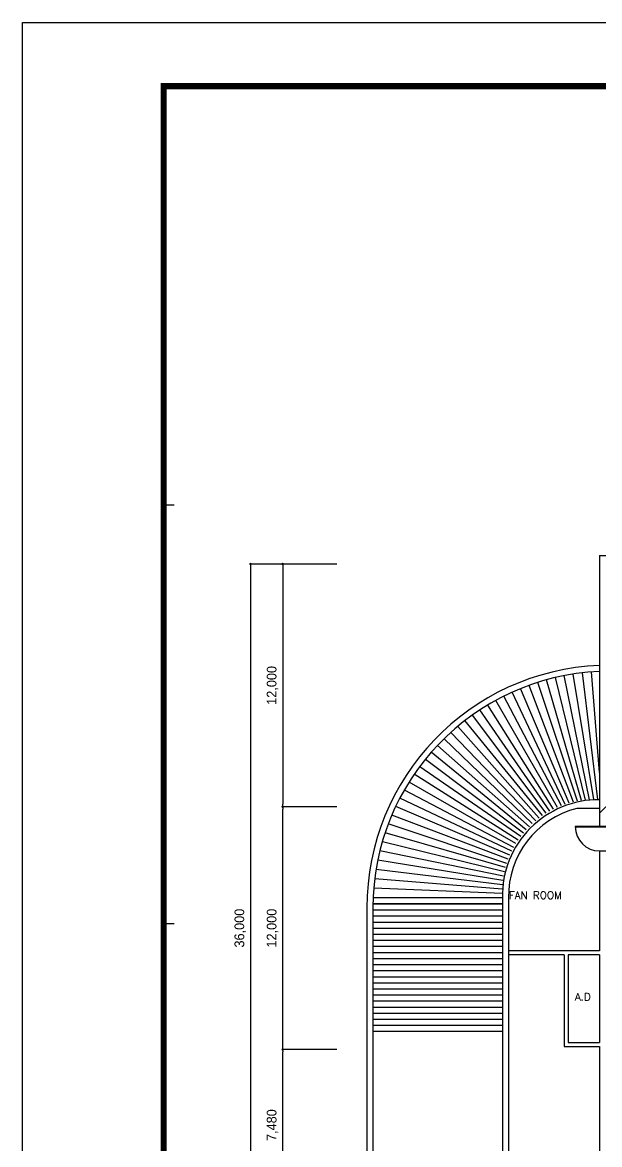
# Model space of a CAD drawing. Header units: millimetres. Extents: x -126150 to 252300, y 0 to 89100.
# Drawn here: x -126150 to -97631, y 33625 to 89100 of the extents above; entities that cross this region are included whole.
import ezdxf
from ezdxf.xclip import XClip

# ---------------------------------------------------------------- set-up
doc = ezdxf.new("R2010")
doc.units = ezdxf.units.MM
doc.header["$LTSCALE"] = 1500
doc.header["$XCLIPFRAME"] = 0
for name, pattern in [('AM_ISO02W050', [7.5, 6, -1.5]), ('CEN', [62, 60, -1, 0, -1]), ('CENTER', [55, 50, -2, 1, -2])]:
    doc.linetypes.add(name, pattern=pattern)
doc.layers.get('Defpoints').update_dxf_attribs({"color": 167})
for name, color, linetype in [('1', 1, 'Continuous'), ('arch', 8, 'Continuous'), ('cen', 1, 'CENTER'), ('SHT', 5, 'Continuous'), ('XREF', 7, 'CEN'), ('치수', 5, 'Continuous')]:
    doc.layers.add(name, color=color, linetype=linetype)
doc.styles.add('arch', font='romans.shx', dxfattribs={"bigfont": 'GHS.SHX'})
doc.styles.add('을릉도M', font='')
doc.styles.get('을릉도M').set_extended_font_data('HY울릉도M')
doc.dimstyles.new('D400', dxfattribs={"dimscale": 100, "dimtxt": 7.5, "dimasz": 1, "dimexe": 0, "dimexo": 1.3, "dimgap": 1.8, "dimtad": 1, "dimdec": 0, "dimzin": 1, "dimdsep": 46, "dimlunit": 6, "dimtxsty": '을릉도M', "dimblk": 'DOT', "dimcen": 10, "dimclrd": 1, "dimclre": 1, "dimclrt": 3, "dimadec": 0, "dimazin": 0, "dimtfac": 1, "dimtdec": 0, "dimtix": 1, "dimtmove": 0, "dimatfit": 3, "dimldrblk": 'DOTSMALL', "dimfxl": 1, "dimtolj": 1, "dimtzin": 0, "dimarcsym": 0})

# ---------------------------------------------------------------- blocks, each defined once
blk = doc.blocks.new('XR-사무동', base_point=(461, 408.4))
at = {"layer": 'arch', "ltscale": 20}
for p, q in [((-94405.9, 59599.9), (-94405.9, 46161.4)), ((-94405.9, 59599.9), (-87829.4, 59599.9)), ((-93735, 47524.9), (-94405.8, 46854.1)), ((-94405.8, 47524.9), (-94405.8, 46824.9)), ((-94055.9, 46191.4), (-95605.9, 46191.4)), ((-94055.9, 46161.4), (-95605.9, 46161.4)), ((-94405.9, 44991.4), (-94405.9, 40049.9)), ((-94405.9, 39849.9), (-94405.9, 35524.9)), ((-94405.9, 35324.9), (-94405.9, 22749.9)), ((-94405.8, 35324.9), (-94405.8, 34824.9))]:
    blk.add_line(p, q, dxfattribs=at)
at = {"layer": 'arch', "ltscale": 100}
for p, q in [((-94405.9, 48868.5), (-94807.2, 53840.1)), ((-95500.1, 47450.2), (-97460.4, 53321.9)), ((-95298.8, 47484), (-97027.2, 53450.9)), ((-95097.3, 47508.6), (-96589.5, 53562.9)), ((-94895.9, 47524.2), (-96148.1, 53658)), ((-94695, 47530.8), (-95703.5, 53736)), ((-94495.2, 47528.7), (-95256.3, 53796.7)), ((-96097.6, 47293.8), (-98727.1, 52835.4)), ((-95900, 47355.2), (-98310.9, 53013.9)), ((-95700.6, 47407.3), (-97888.5, 53176.2)), ((-96675.6, 47054.8), (-99931.6, 52203.9)), ((-96485.9, 47143.6), (-99538, 52430.1)), ((-96293.1, 47223.3), (-99136.3, 52640.7)), ((-97043.7, 46850.6), (-100692.1, 51705.7)), ((-96861.7, 46957.1), (-100316.5, 51962.3)), ((-97393.6, 46611.7), (-101413.1, 51148.8)), ((-97221.1, 46735.4), (-101057.8, 51434.4)), ((-97728.2, 46346.3), (-102090.1, 50536)), ((-97560.5, 46479.8), (-101757.4, 50849.2)), ((-97873, 46189.4), (-102410.8, 50209.6)), ((-98164.8, 45875.2), (-103013.8, 49519)), ((-98024.1, 46037.3), (-102718.8, 49870.4)), ((-98297.9, 45706.5), (-103295.1, 49155.8)), ((-98540.1, 45350.5), (-103814.9, 48395.9)), ((-98423.2, 45531.4), (-103562.3, 48781.2)), ((-98648.5, 45164), (-104052.5, 48000.3)), ((-98838.5, 44776.5), (-104481, 47180.5)), ((-98748.1, 44972.5), (-104274.7, 47595)), ((-98919.6, 44576.3), (-104671, 46757.6)), ((-94405.9, 47093), (-95526.3, 47092.1)), ((-98991.2, 44372.6), (-104844.4, 46326.7)), ((-99053, 44165.8), (-105000.8, 45888.6)), ((-99147, 43744.9), (-105261.4, 44993.1)), ((-99105, 43956.3), (-105139.9, 45443.8)), ((-94405.9, 44991.4), (-94055.9, 44991.4)), ((-99178.9, 43531.8), (-105364.9, 44537.2)), ((-99200.8, 43317.8), (-105450.3, 44076.6)), ((-99212.6, 43103.3), (-105517.2, 43612.2)), ((-99214.2, 42888.8), (-105565.6, 43144.8)), ((-105905.9, 42174.9), (-105905.9, 35174.9)), ((-105605.9, 42174.9), (-105605.9, 35174.9)), ((-99205.9, 42674.9), (-105595.2, 42674.9)), ((-105595.2, 42374.9), (-99195.2, 42374.9)), ((-99205.9, 42374.9), (-105595.2, 42374.9)), ((-99205.9, 42674.9), (-99205.9, 35174.9)), ((-98905.9, 42674.9), (-98905.9, 35174.9)), ((-105595.2, 42074.9), (-99195.2, 42074.9)), ((-105595.2, 41774.9), (-99195.2, 41774.9)), ((-105595.2, 41474.9), (-99195.2, 41474.9)), ((-105595.2, 41174.9), (-99195.2, 41174.9)), ((-105595.2, 40874.9), (-99195.2, 40874.9)), ((-105595.2, 40574.9), (-99195.2, 40574.9)), ((-105595.2, 40274.9), (-99195.2, 40274.9)), ((-105595.2, 39974.9), (-99195.2, 39974.9)), ((-94405.9, 40049.9), (-98905.9, 40049.9)), ((-105595.2, 39674.9), (-99195.2, 39674.9)), ((-96157.9, 39849.9), (-98905.9, 39849.9)), ((-96157.9, 39849.9), (-96157.8, 35324.9)), ((-94405.9, 39849.9), (-95957.9, 39849.9)), ((-95957.9, 39849.9), (-95957.8, 35524.9)), ((-105595.2, 39374.9), (-99195.2, 39374.9)), ((-105595.2, 39074.9), (-99195.2, 39074.9)), ((-105595.2, 38774.9), (-99195.2, 38774.9)), ((-105595.2, 38474.9), (-99195.2, 38474.9)), ((-105595.2, 38174.9), (-99195.2, 38174.9)), ((-105595.2, 37874.9), (-99195.2, 37874.9)), ((-105595.2, 37574.9), (-99195.2, 37574.9)), ((-105595.2, 37274.9), (-99195.2, 37274.9)), ((-105595.2, 36974.9), (-99195.2, 36974.9)), ((-105595.2, 36674.9), (-99195.2, 36674.9)), ((-105595.2, 36374.9), (-99195.2, 36374.9)), ((-105595.2, 36074.9), (-99195.2, 36074.9)), ((-95957.8, 35524.9), (-94405.8, 35524.9)), ((-96157.8, 35324.9), (-94405.8, 35324.9))]:
    blk.add_line(p, q, dxfattribs=at)
at = {"layer": 'arch', "linetype": 'AM_ISO02W050', "ltscale": 150}
for p, q in [((-105905.9, 35174.9), (-105905.9, 27674.9)), ((-105605.9, 35174.9), (-105605.9, 27674.9)), ((-99205.9, 35174.9), (-99205.8, 27669.3)), ((-98905.9, 35174.9), (-98905.9, 27674.9))]:
    blk.add_line(p, q, dxfattribs=at)
at = {"layer": 'arch', "ltscale": 100}
for centre, radius, start, end in [((-93905.9, 42174.9), 12000, 92.38802, 180), ((-93905.9, 42174.9), 11700, 92.44928, 180), ((-94445.1, 42763.5), 4761.6, 89.52687, 181.06618), ((-94445.1, 42763.5), 4461.6, 104.02414, 181.06618)]:
    blk.add_arc(centre, radius, start, end, dxfattribs=at)
at = {"layer": 'arch', "ltscale": 20}
blk.add_arc((-94405.9, 46191.4), 1200, 180, 270, dxfattribs=at)
at = {"layer": 'arch', "style": 'arch'}
for s, p in [('FAN ROOM', (-98888.6, 42614.7)), ('A.D', (-95627.3, 37590.9))]:
    blk.add_text(s, height=375, dxfattribs=at).set_placement(p)
blk = doc.blocks.new('DOT')
at = {"layer": 'cen', "color": 0, "linetype": 'ByBlock'}
blk.add_line((-0.5, 0), (-1, 0), dxfattribs=at)
at = {"layer": 'cen', "color": 0, "linetype": 'ByBlock', "const_width": 0.5}
blk.add_lwpolyline([(-0.25, 0, 1), (0.25, 0, 1)], format="xyb", close=True, dxfattribs=at)
blk = doc.blocks.new('*D27')
at = {"layer": 'Defpoints', "color": 0, "transparency": 16777216}
for p in [(-110456, 62325), (-114883, 26325), (-110456, 26325)]:
    blk.add_point(p, dxfattribs=at)
at = {"layer": '치수', "color": 1, "lineweight": -2, "ltscale": 200, "transparency": 16777216}
for p, q in [((-110612, 62325), (-114883, 62325)), ((-114883, 62205), (-114883, 26445)), ((-110612, 26325), (-114883, 26325))]:
    blk.add_line(p, q, dxfattribs=at)
at = {"layer": '치수', "color": 1, "lineweight": -2, "transparency": 16777216, "xscale": 120, "yscale": 120, "zscale": 120}
for p, rotation in [((-114883, 62325), 90), ((-114883, 26325), 270)]:
    blk.add_blockref('DOT', p, dxfattribs=dict(at, rotation=rotation))
at = {"layer": '치수', "color": 3, "transparency": 16777216, "insert": (-115386, 44325), "char_height": 480, "attachment_point": 5, "rotation": 90, "style": '을릉도M'}
blk.add_mtext('\\A1;36,000', dxfattribs=at)
blk = doc.blocks.new('_DotSmall')
at = {"color": 0, "linetype": 'ByBlock', "const_width": 0.5}
blk.add_lwpolyline([(-0.0625, 0, 1), (0.0625, 0, 1)], format="xyb", close=True, dxfattribs=at)
blk = doc.blocks.new('*D28')
at = {"layer": 'Defpoints', "color": 0, "transparency": 16777216}
for p in [(-113290, 50325), (-110612, 50325), (-110456, 38325)]:
    blk.add_point(p, dxfattribs=at)
at = {"layer": '치수', "color": 1, "lineweight": -2, "ltscale": 200, "transparency": 16777216}
for p, q in [((-110768, 50325), (-113290, 50325)), ((-113290, 38445), (-113290, 50205)), ((-110612, 38325), (-113290, 38325))]:
    blk.add_line(p, q, dxfattribs=at)
at = {"layer": '치수', "color": 1, "lineweight": -2, "transparency": 16777216, "xscale": 120, "yscale": 120, "zscale": 120}
for p, rotation in [((-113290, 50325), 90), ((-113290, 38325), 270)]:
    blk.add_blockref('DOT', p, dxfattribs=dict(at, rotation=rotation))
at = {"layer": '치수', "color": 3, "transparency": 16777216, "insert": (-113792, 44325), "char_height": 480, "attachment_point": 5, "rotation": 90, "style": '을릉도M'}
blk.add_mtext('\\A1;12,000', dxfattribs=at)
blk = doc.blocks.new('*D29')
at = {"layer": 'Defpoints', "color": 0, "transparency": 16777216}
for p in [(-110456, 62325), (-113290, 50325), (-110456, 50325)]:
    blk.add_point(p, dxfattribs=at)
at = {"layer": '치수', "color": 1, "lineweight": -2, "ltscale": 200, "transparency": 16777216}
for p, q in [((-110612, 62325), (-113290, 62325)), ((-113290, 62205), (-113290, 50445)), ((-110612, 50325), (-113290, 50325))]:
    blk.add_line(p, q, dxfattribs=at)
at = {"layer": '치수', "color": 1, "lineweight": -2, "transparency": 16777216, "xscale": 120, "yscale": 120, "zscale": 120}
for p, rotation in [((-113290, 62325), 90), ((-113290, 50325), 270)]:
    blk.add_blockref('DOT', p, dxfattribs=dict(at, rotation=rotation))
at = {"layer": '치수', "color": 3, "transparency": 16777216, "insert": (-113792, 56325), "char_height": 480, "attachment_point": 5, "rotation": 90, "style": '을릉도M'}
blk.add_mtext('\\A1;12,000', dxfattribs=at)
blk = doc.blocks.new('*D30')
at = {"layer": 'Defpoints', "color": 0, "transparency": 16777216}
for p in [(-113290, 38325), (-110612, 38325), (-110456, 30845)]:
    blk.add_point(p, dxfattribs=at)
at = {"layer": '치수', "color": 1, "lineweight": -2, "ltscale": 200, "transparency": 16777216}
for p, q in [((-110768, 38325), (-113290, 38325)), ((-113290, 30965), (-113290, 38205)), ((-110612, 30845), (-113290, 30845))]:
    blk.add_line(p, q, dxfattribs=at)
at = {"layer": '치수', "color": 1, "lineweight": -2, "transparency": 16777216, "xscale": 120, "yscale": 120, "zscale": 120}
for p, rotation in [((-113290, 38325), 90), ((-113290, 30845), 270)]:
    blk.add_blockref('DOT', p, dxfattribs=dict(at, rotation=rotation))
at = {"layer": '치수', "color": 3, "transparency": 16777216, "insert": (-113792, 34585), "char_height": 480, "attachment_point": 5, "rotation": 90, "style": '을릉도M'}
blk.add_mtext('\\A1;7,480', dxfattribs=at)
blk = doc.blocks.new('XR-FORM-ET', base_point=(461, 408))
at = {"layer": 'SHT', "color": 171}
for p, q in [((9300, 87000), (10000, 87000)), ((9300, 59400), (10000, 59400))]:
    blk.add_line(p, q, dxfattribs=at)
at = {"layer": 'SHT'}
blk.add_lwpolyline([(0, 118800), (168200, 118800), (168200, 0), (0, 0)], close=True, dxfattribs=at)
at = {"layer": 'SHT', "const_width": 400}
blk.add_lwpolyline([(9300, 114600), (163900, 114600), (163900, 4200), (9300, 4200)], close=True, dxfattribs=at)

msp = doc.modelspace()

# ---------------------------------------------------------------- block references
at = {"layer": '1', "xscale": 0.75, "yscale": 0.75, "zscale": 0.75}
msp.add_blockref('XR-FORM-ET', (-125804.2, 306.3), dxfattribs=at)
at = {"layer": 'XREF'}
ref = msp.add_blockref('XR-사무동', (-2764, 3558.4), dxfattribs=at)
XClip(ref).set_block_clipping_path([(-112606.3320405844, 11136.4274878327), (-23103.7611754332, 76211.8574772071)])

# ---------------------------------------------------------------- dimensions: what is measured, and where the dimension line sits
at = {"layer": '치수', "ltscale": 200}
for base, p1, p2, picture, middle in [((-114883.4, 26324.9), (-110456.4, 62324.9), (-110456.4, 26324.9), '*D27', (-115385.8, 44324.9)), ((-113289.6, 50324.9), (-110456.4, 62324.9), (-110456.1, 50324.9), '*D29', (-113791.9, 56324.9)), ((-113289.6, 50324.9), (-110456.4, 38324.9), (-110612.4, 50324.9), '*D28', (-113791.9, 44324.9)), ((-113289.6, 38324.9), (-110456.4, 30844.9), (-110612.4, 38324.9), '*D30', (-113792.2, 34584.9))]:
    dim = msp.add_linear_dim(base=base, p1=p1, p2=p2, angle=90, dimstyle='D400', override={"dimscale": 120, "dimtxt": 4, "dimblk": 'DOT'}, dxfattribs=at)
    dim.commit()
    dim.dimension.update_dxf_attribs({"geometry": picture, "text_midpoint": middle})

doc.saveas('drawing.dxf')
